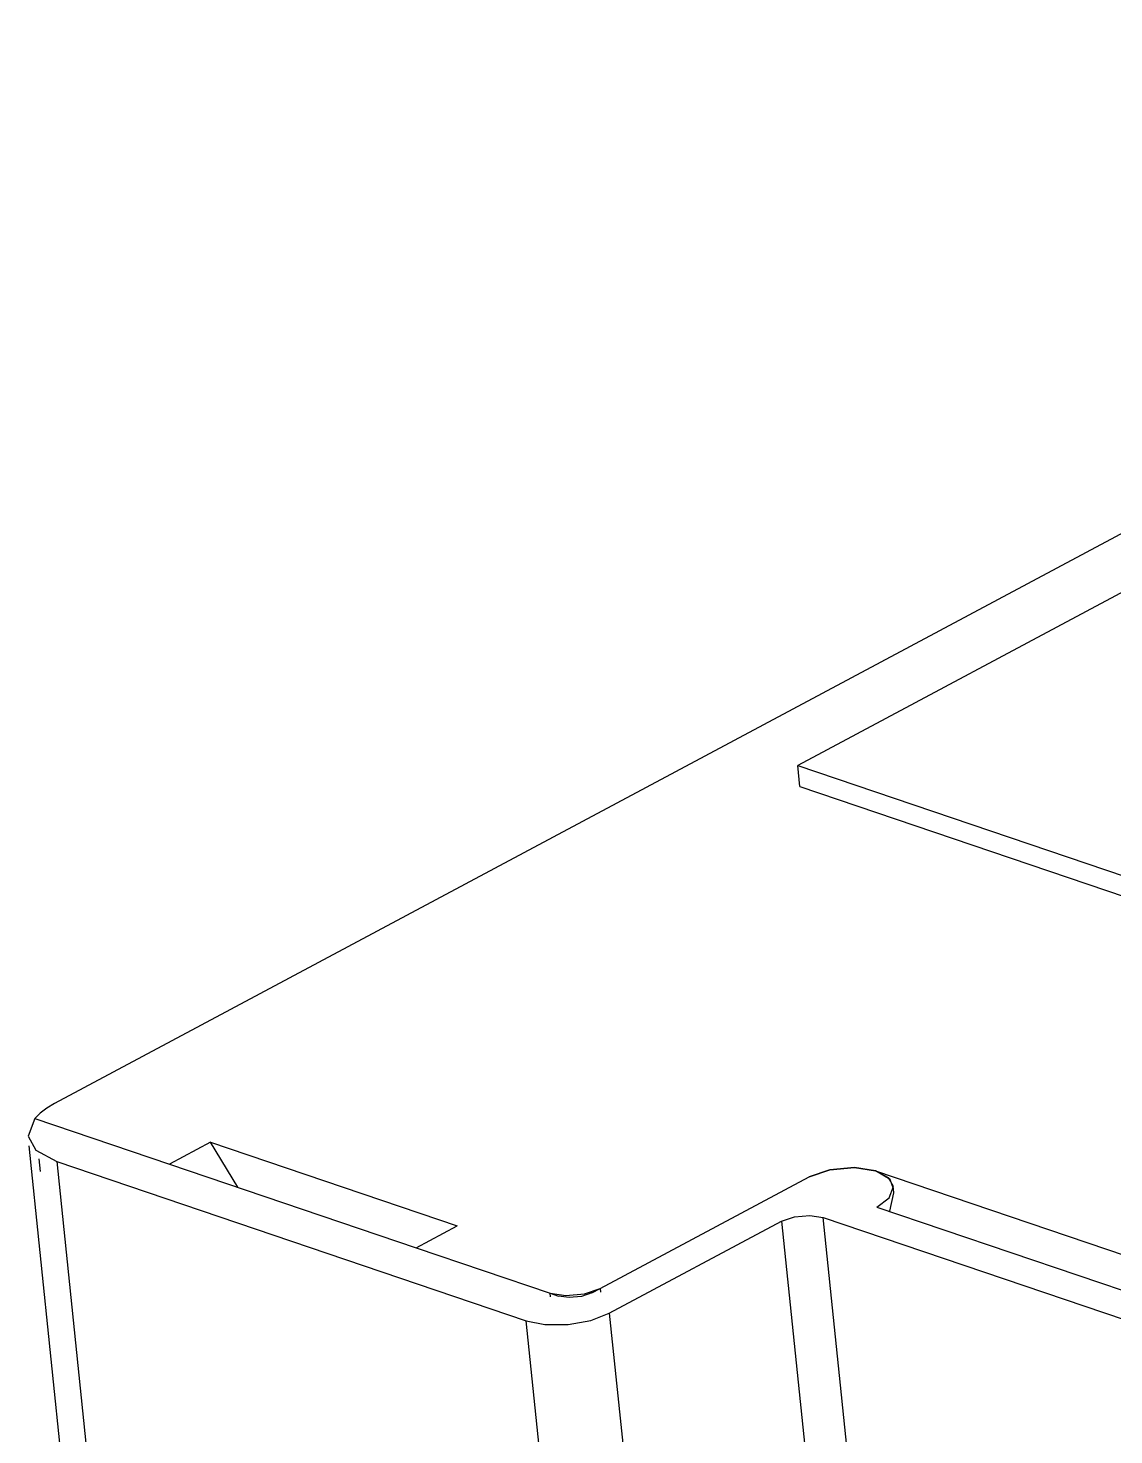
# Model space of a CAD drawing. Header units: millimetres. Extents: x 0 to 594, y 0 to 420.
# Drawn here: x 100.41 to 109.59, y 222.77 to 234.67 of the extents above; entities that cross this region are included whole.
import ezdxf

# ---------------------------------------------------------------- set-up
doc = ezdxf.new("R2010")
doc.units = ezdxf.units.MM
doc.header["$LTSCALE"] = 32.67
doc.layers.add('ASSEM_MEM', color=7, linetype='CONTINUOUS')

msp = doc.modelspace()

# ---------------------------------------------------------------- linework, layer by layer
at = {"layer": 'ASSEM_MEM', "color": 7, "linetype": 'CONTINUOUS'}
for p, q in [((145.813, 249.723), (100.633, 225.575)), ((117.311, 233.992), (106.917, 228.436)), ((106.935, 228.257), (106.917, 228.436)), ((106.917, 228.436), (117.642, 224.798)), ((106.935, 228.257), (112.226, 226.462)), ((100.467, 225.45), (100.409, 225.299)), ((100.467, 225.45), (101.604, 225.064)), ((100.409, 225.299), (100.474, 225.182)), ((101.95, 225.25), (101.604, 225.064)), ((102.183, 224.868), (101.95, 225.25)), ((101.95, 225.25), (104.038, 224.541)), ((101.064, 218.977), (100.417, 225.219)), ((100.474, 225.182), (100.651, 225.085)), ((100.513, 225.002), (100.502, 225.109)), ((100.651, 225.085), (101.305, 218.764)), ((100.651, 225.085), (104.619, 223.739)), ((101.604, 225.064), (103.691, 224.356)), ((107.012, 224.955), (107.187, 225.016)), ((107.575, 225.006), (107.397, 225.035)), ((107.684, 224.947), (107.575, 225.006)), ((107.697, 224.933), (107.575, 225.006)), ((107.575, 225.006), (112.079, 223.478)), ((105.245, 224.011), (107.012, 224.955)), ((107.726, 224.873), (107.684, 224.947)), ((107.727, 224.855), (107.697, 224.933)), ((107.586, 224.7), (107.69, 224.779)), ((107.69, 224.779), (107.726, 224.873)), ((107.696, 224.666), (107.728, 224.821)), ((107.728, 224.821), (107.727, 224.855)), ((107.586, 224.7), (111.303, 223.439)), ((103.691, 224.356), (104.038, 224.541)), ((105.323, 223.803), (106.778, 224.58)), ((106.778, 224.58), (107.015, 222.293)), ((107.019, 224.63), (107.13, 224.612)), ((107.364, 222.357), (107.13, 224.612)), ((107.13, 224.612), (111.348, 223.182)), ((103.691, 224.356), (104.823, 223.972)), ((104.826, 223.941), (104.823, 223.972)), ((104.823, 223.972), (104.894, 223.948)), ((105.114, 223.965), (105.245, 224.011)), ((105.176, 223.974), (105.245, 224.011)), ((105.245, 224.011), (105.248, 223.981)), ((104.767, 222.311), (104.619, 223.739)), ((104.619, 223.739), (104.779, 223.707)), ((105.167, 223.742), (105.323, 223.803)), ((105.323, 223.803), (105.535, 221.754))]:
    msp.add_line(p, q, dxfattribs=at)
for points in [[(100.633, 225.575), (100.567, 225.536), (100.511, 225.494), (100.467, 225.45)], [(107.397, 225.035), (107.187, 225.016), (107.012, 224.955)], [(107.187, 225.016), (107.397, 225.035), (107.575, 225.006)], [(106.778, 224.58), (106.888, 224.618), (107.019, 224.63)], [(104.823, 223.972), (104.956, 223.951), (105.114, 223.965)], [(105.176, 223.974), (105.088, 223.943), (104.983, 223.934), (104.894, 223.948)], [(104.779, 223.707), (104.974, 223.707), (105.167, 223.742)]]:
    msp.add_lwpolyline(points, dxfattribs=at)

doc.saveas('drawing.dxf')
